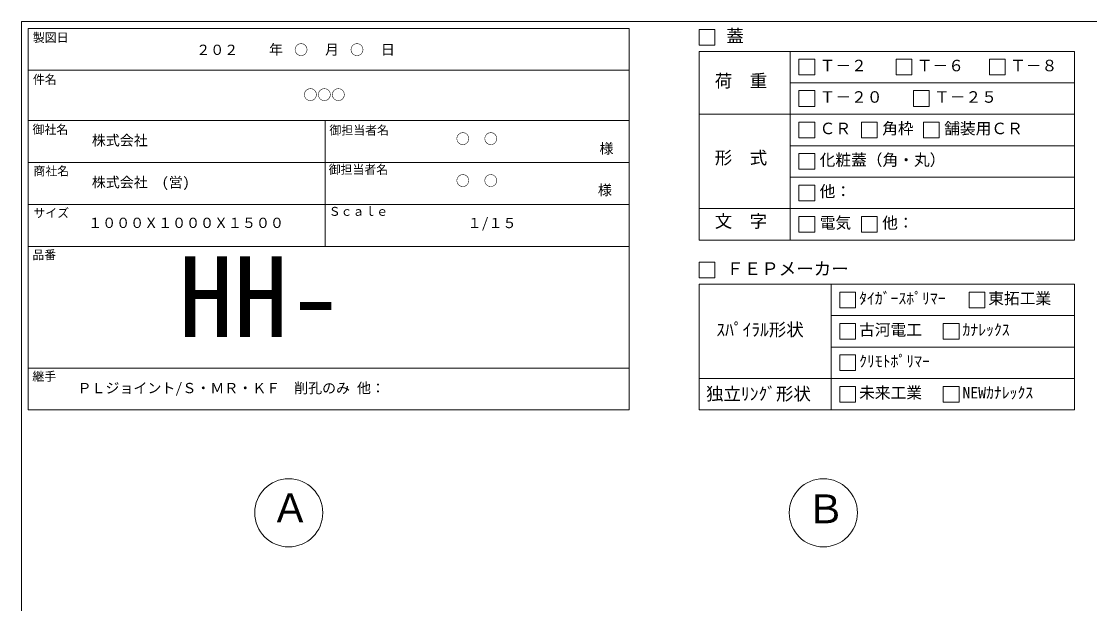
# Model space of a CAD drawing. Units: millimetres, scale not verified. Extents: x -4890 to 18490, y -2305 to 2305.
# Drawn here: x -1230 to 1828, y 639 to 2305 of the extents above; entities that cross this region are included whole.
import ezdxf
from ezdxf.enums import TextEntityAlignment as Align

# ---------------------------------------------------------------- set-up
doc = ezdxf.new("R2010")
doc.units = ezdxf.units.MM
doc.header["$LTSCALE"] = 10
for name, color, linetype, lineweight in [('0-2_waku', 7, 'Continuous', 18), ('0-3_gaikei', 7, 'Continuous', 18), ('0-D_文字１', 7, 'Continuous', 18), ('1-4_文字２', 7, 'Continuous', 5)]:
    doc.layers.add(name, color=color, linetype=linetype, lineweight=lineweight)
doc.styles.add('ＭＳ ゴシック', font='')
doc.styles.get('ＭＳ ゴシック').set_extended_font_data('MS Gothic')

msp = doc.modelspace()

# ---------------------------------------------------------------- linework, layer by layer
at = {"layer": '0-2_waku'}
for p, q in [((-1210.01, 2285.28), (-1210.01, 1193.28)), ((-1210.01, 2285.28), (509.99, 2285.28)), ((-1210.01, 2285.28), (-1210.01, 1193.28)), ((-1210.01, 2285.28), (509.99, 2285.28)), ((-1210.01, 2285.28), (-1210.01, 1193.28)), ((509.99, 2285.28), (509.99, 1193.28)), ((709.99, 2219.51), (1784.99, 2219.51)), ((709.99, 2219.51), (709.99, 1679.51)), ((970.66, 2219.51), (970.66, 1679.51)), ((1784.99, 2219.51), (1784.99, 1679.51)), ((-1210.01, 2165.28), (509.99, 2165.28)), ((-1210.01, 2165.28), (509.99, 2165.28)), ((-1210.01, 2165.28), (509.99, 2165.28)), ((-1210.01, 2165.28), (509.99, 2165.28)), ((970.66, 2129.51), (1784.99, 2129.51)), ((-1210.01, 2021.28), (509.99, 2021.28)), ((-1210.01, 2021.28), (509.99, 2021.28)), ((-360.01, 2021.28), (-360.01, 1661.28)), ((709.99, 2039.51), (1784.99, 2039.51)), ((970.66, 1949.51), (1784.99, 1949.51)), ((-1210.01, 1901.28), (509.99, 1901.28)), ((970.66, 1859.51), (1784.99, 1859.51)), ((-1210.01, 1781.28), (509.99, 1781.28)), ((709.99, 1769.51), (1784.99, 1769.51)), ((-1210.01, 1661.28), (509.99, 1661.28)), ((709.99, 1679.51), (1784.99, 1679.51)), ((709.99, 1553.28), (1784.99, 1553.28)), ((709.99, 1553.28), (709.99, 1193.28)), ((1087.81, 1553.28), (1087.81, 1193.28)), ((1784.99, 1553.28), (1784.99, 1193.28)), ((1087.81, 1463.28), (1784.99, 1463.28)), ((1087.81, 1373.28), (1784.99, 1373.28)), ((-1210.01, 1313.28), (509.99, 1313.28)), ((709.99, 1283.28), (1784.99, 1283.28)), ((-1210.01, 1193.28), (509.99, 1193.28)), ((709.99, 1193.28), (1784.99, 1193.28)), ((709.99, 1193.28), (1784.99, 1193.28))]:
    msp.add_line(p, q, dxfattribs=at)
for points in [[(-1229.72, 2305.28), (-1229.72, -1969.72), (4890.28, -1969.72)], [(-1229.72, 2305.28), (4890.28, 2305.28), (4890.28, -1969.72)]]:
    msp.add_lwpolyline(points, dxfattribs=at)
at = {"layer": '0-3_gaikei'}
for centre in [(-464.44, 899.03), (1065.56, 899.03)]:
    msp.add_circle(centre, 97.5, dxfattribs=at)
at = {"layer": '0-D_文字１'}
for p, q in [((709.99, 2282.32), (709.99, 2237.32)), ((709.99, 2237.32), (754.99, 2237.32)), ((995.96, 2197.01), (1040.96, 2197.01)), ((995.96, 2197.01), (995.96, 2152.01)), ((995.96, 2197.01), (995.96, 2152.01)), ((995.96, 2197.01), (1040.96, 2197.01)), ((995.96, 2197.01), (995.96, 2152.01)), ((995.96, 2197.01), (1040.96, 2197.01)), ((1040.96, 2197.01), (1040.96, 2152.01)), ((1040.96, 2197.01), (1040.96, 2152.01)), ((1040.96, 2197.01), (1040.96, 2152.01)), ((1274.05, 2197.01), (1319.05, 2197.01)), ((1274.05, 2197.01), (1274.05, 2152.01)), ((1319.05, 2197.01), (1319.05, 2152.01)), ((1541.25, 2197.01), (1586.25, 2197.01)), ((1541.25, 2197.01), (1541.25, 2152.01)), ((1586.25, 2197.01), (1586.25, 2152.01)), ((995.96, 2152.01), (1040.96, 2152.01)), ((995.96, 2152.01), (1040.96, 2152.01)), ((995.96, 2152.01), (1040.96, 2152.01)), ((1274.05, 2152.01), (1319.05, 2152.01)), ((1541.25, 2152.01), (1586.25, 2152.01)), ((995.96, 2107.01), (1040.96, 2107.01)), ((995.96, 2107.01), (995.96, 2062.01)), ((1040.96, 2107.01), (1040.96, 2062.01)), ((1323.44, 2107.01), (1368.44, 2107.01)), ((1323.44, 2107.01), (1323.44, 2062.01)), ((1368.44, 2107.01), (1368.44, 2062.01)), ((995.96, 2062.01), (1040.96, 2062.01)), ((1323.44, 2062.01), (1368.44, 2062.01)), ((995.96, 2017.01), (1040.96, 2017.01)), ((995.96, 2017.01), (995.96, 1972.01)), ((995.96, 2017.01), (995.96, 1972.01)), ((1040.96, 2017.01), (1040.96, 1972.01)), ((1040.96, 2017.01), (1040.96, 1972.01)), ((1174.96, 2017.01), (1219.96, 2017.01)), ((1174.96, 2017.01), (1174.96, 1972.01)), ((1219.96, 2017.01), (1219.96, 1972.01)), ((1352.46, 2017.01), (1397.46, 2017.01)), ((1352.46, 2017.01), (1352.46, 1972.01)), ((1397.46, 2017.01), (1397.46, 1972.01)), ((995.96, 1972.01), (1040.96, 1972.01)), ((995.96, 1972.01), (1040.96, 1972.01)), ((1174.96, 1972.01), (1219.96, 1972.01)), ((1352.46, 1972.01), (1397.46, 1972.01)), ((995.96, 1927.01), (995.96, 1882.01)), ((1040.96, 1927.01), (1040.96, 1882.01)), ((995.96, 1882.01), (1040.96, 1882.01)), ((995.96, 1837.01), (1040.96, 1837.01)), ((995.96, 1837.01), (995.96, 1792.01)), ((995.96, 1837.01), (995.96, 1792.01)), ((1040.96, 1837.01), (1040.96, 1792.01)), ((1040.96, 1837.01), (1040.96, 1792.01)), ((995.96, 1792.01), (1040.96, 1792.01)), ((995.96, 1792.01), (1040.96, 1792.01)), ((995.96, 1747.01), (995.96, 1702.01)), ((1174.96, 1747.01), (1174.96, 1702.01)), ((995.96, 1702.01), (1040.96, 1702.01)), ((1174.96, 1702.01), (1219.96, 1702.01)), ((709.99, 1616.1), (709.99, 1571.1)), ((709.99, 1571.1), (754.99, 1571.1)), ((1113.11, 1530.78), (1113.11, 1485.78)), ((1482.7, 1530.78), (1527.7, 1530.78)), ((1482.7, 1530.78), (1482.7, 1485.78)), ((1482.7, 1530.78), (1527.7, 1530.78)), ((1482.7, 1530.78), (1482.7, 1485.78)), ((1482.7, 1530.78), (1527.7, 1530.78)), ((1482.7, 1530.78), (1482.7, 1485.78)), ((1527.7, 1530.78), (1527.7, 1485.78)), ((1527.7, 1530.78), (1527.7, 1485.78)), ((1527.7, 1530.78), (1527.7, 1485.78)), ((1113.11, 1485.78), (1158.11, 1485.78)), ((1482.7, 1485.78), (1527.7, 1485.78)), ((1482.7, 1485.78), (1527.7, 1485.78)), ((1482.7, 1485.78), (1527.7, 1485.78)), ((1113.11, 1440.78), (1158.11, 1440.78)), ((1113.11, 1440.78), (1113.11, 1395.78)), ((1158.11, 1440.78), (1158.11, 1395.78)), ((1409.02, 1440.78), (1409.02, 1395.78)), ((1113.11, 1395.78), (1158.11, 1395.78)), ((1409.02, 1395.78), (1454.02, 1395.78)), ((1113.11, 1350.78), (1113.11, 1305.78)), ((1113.11, 1305.78), (1158.11, 1305.78)), ((1113.11, 1260.78), (1158.11, 1260.78)), ((1113.11, 1260.78), (1113.11, 1215.78)), ((1158.11, 1260.78), (1158.11, 1215.78)), ((1409.02, 1260.78), (1454.02, 1260.78)), ((1409.02, 1260.78), (1409.02, 1215.78)), ((1454.02, 1260.78), (1454.02, 1215.78)), ((1113.11, 1215.78), (1158.11, 1215.78)), ((1409.02, 1215.78), (1454.02, 1215.78))]:
    msp.add_line(p, q, dxfattribs=at)
for points in [[(709.99, 2282.32), (754.99, 2282.32), (754.99, 2237.32)], [(709.99, 2282.32), (754.99, 2282.32), (754.99, 2237.32)], [(995.96, 2017.01), (1040.96, 2017.01), (1040.96, 1972.01)], [(995.96, 2017.01), (995.96, 1972.01), (1040.96, 1972.01)], [(995.96, 1927.01), (1040.96, 1927.01), (1040.96, 1882.01)], [(995.96, 1837.01), (1040.96, 1837.01), (1040.96, 1792.01)], [(995.96, 1837.01), (995.96, 1792.01), (1040.96, 1792.01)], [(995.96, 1747.01), (1040.96, 1747.01), (1040.96, 1702.01)], [(1174.96, 1747.01), (1219.96, 1747.01), (1219.96, 1702.01)], [(709.99, 1616.1), (754.99, 1616.1), (754.99, 1571.1)], [(1113.11, 1530.78), (1158.11, 1530.78), (1158.11, 1485.78)], [(1409.02, 1440.78), (1454.02, 1440.78), (1454.02, 1395.78)], [(1113.11, 1350.78), (1158.11, 1350.78), (1158.11, 1305.78)]]:
    msp.add_lwpolyline(points, dxfattribs=at)

# ---------------------------------------------------------------- texts
at = {"layer": '0-D_文字１', "style": 'ＭＳ ゴシック'}
for s, height, p in [('製図日', 24.93, (-1196.73, 2238.84)), ('蓋', 36.66, (788.08, 2234.4)), ('\u3000\u3000年\u3000\u3000\u3000月\u3000\u3000\u3000日', 29.33, (-600.7, 2201.23)), ('Ｔ－２', 32.99, (1055.1, 2152.49)), ('Ｔ－６', 32.99, (1333.19, 2152.49)), ('Ｔ－８', 32.99, (1600.39, 2152.49)), ('件名', 24.93, (-1196.73, 2118.84)), ('荷\u3000重', 36.66, (754.96, 2105.7)), ('Ｔ－２０', 32.99, (1055.1, 2062.49)), ('Ｔ－２５', 32.99, (1382.59, 2062.49)), ('角枠', 32.99, (1234.1, 1972.49)), ('舗装用ＣＲ', 32.99, (1411.61, 1972.49)), ('御社名', 24.93, (-1197.71, 1975.83)), ('御担当者名', 24.93, (-347.8, 1973.62)), ('御担当者名', 24.93, (-347.8, 1973.62)), ('ＣＲ', 32.99, (1055.1, 1972.49)), ('様', 29.33, (424.95, 1918.12)), ('形\u3000式', 36.66, (754.96, 1885.74)), ('化粧蓋（角・丸）', 32.99, (1055.1, 1882.49)), ('御担当者名', 24.93, (-350.01, 1861.31)), ('商社名', 24.93, (-1195.1, 1856.79)), ('様', 29.33, (420.45, 1799.2)), ('他：', 32.99, (1055.1, 1792.49)), ('Ｓｃａｌｅ', 24.93, (-350.01, 1741.31)), ('サイズ', 24.93, (-1195.1, 1736.79)), ('１０００Ｘ１０００Ｘ１５００', 29.33, (-1038.38, 1705.27)), ('１/１５', 29.33, (47.54, 1704.8)), ('文\u3000字', 36.66, (754.96, 1704.26)), ('電気', 32.99, (1055.1, 1702.49)), ('他：', 32.99, (1234.1, 1702.49)), ('品番', 24.93, (-1198.1, 1617.14)), ('HH-', 230.9, (-779.85, 1333.12)), ('ＦＥＰメーカー', 36.66, (788.08, 1568.18)), ('ﾀｲｶﾞｰｽﾎﾟﾘﾏｰ', 32.99, (1168.08, 1486.27)), ('東拓工業', 32.99, (1537.67, 1486.27)), ('ｽﾊﾟｲﾗﾙ形状', 36.66, (759.61, 1393.63)), ('古河電工', 32.99, (1168.08, 1396.27)), ('ｶﾅﾚｯｸｽ', 32.99, (1463.99, 1396.27)), ('ｸﾘﾓﾄﾎﾟﾘﾏｰ', 32.99, (1168.08, 1306.27)), ('継手', 24.93, (-1198.1, 1269.14)), ('ＰＬジョイント/Ｓ・ＭＲ・ＫＦ\u3000削孔のみ 他：', 29.33, (-1069.02, 1232.49)), ('独立ﾘﾝｸﾞ形状', 36.66, (730.08, 1210.14)), ('未来工業', 32.99, (1168.08, 1216.27)), ('NEWｶﾅﾚｯｸｽ', 32.99, (1463.99, 1216.27)), ('Ａ', 82.48, (-516.38, 846.79)), ('Ｂ', 82.48, (1015.79, 844.26))]:
    msp.add_text(s, height=height, dxfattribs=at).set_placement(p, align=Align.BOTTOM_LEFT)
at = {"layer": '1-4_文字２', "style": 'ＭＳ ゴシック'}
for s, p in [('\u3000\u3000２０２\u3000\u3000\u3000\u3000○\u3000\u3000\u3000○', (-809.17, 2200.45)), ('○○○', (-422.49, 2071.63)), ('○\u3000○', (13.78, 1945.75)), ('株式会社', (-1028.01, 1941.37)), ('○\u3000○', (13.78, 1825.75)), ('株式会社\u3000(営)', (-1028.01, 1821.37))]:
    msp.add_text(s, height=29.33, dxfattribs=at).set_placement(p, align=Align.BOTTOM_LEFT)

doc.saveas('drawing.dxf')
